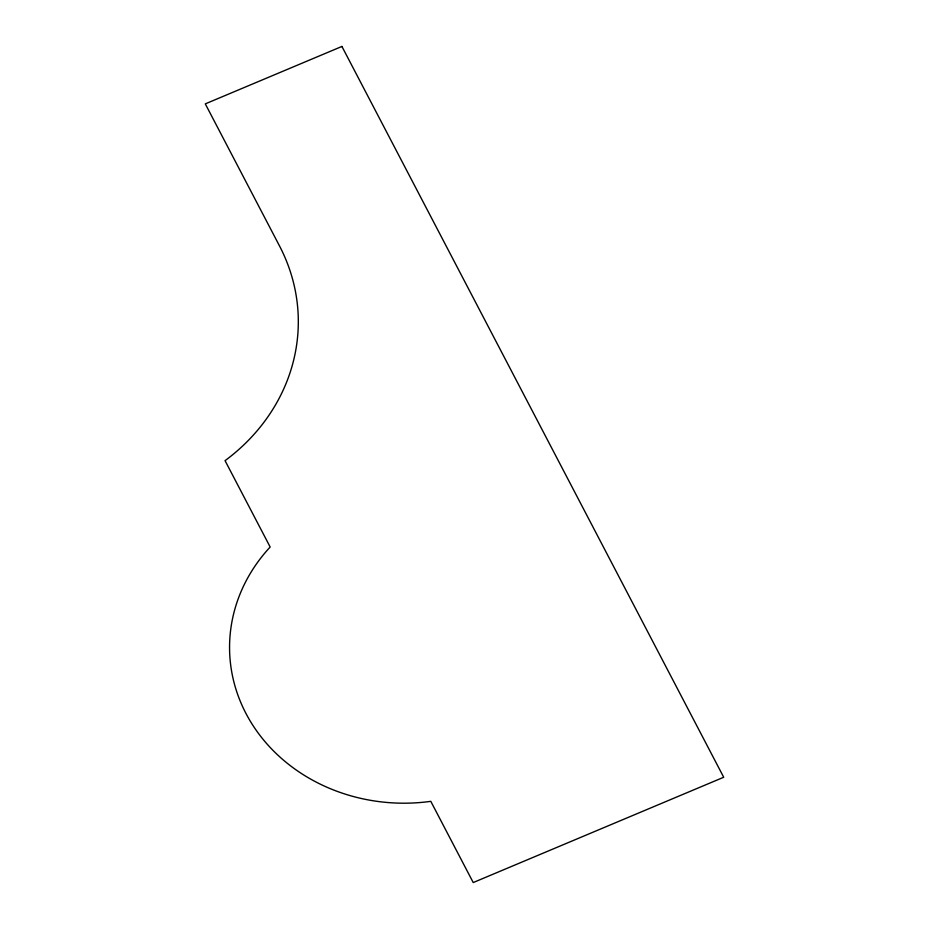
<?xml version="1.0" encoding="UTF-8"?>
<svg xmlns="http://www.w3.org/2000/svg" width="929" height="929" viewBox="0 0 929 929"><rect width="100%" height="100%" fill="white"/><g stroke="black" fill="none" stroke-linecap="round" stroke-linejoin="round"><path stroke-width="1.39" d="M341.918 46.45L205.297 103.874L279.524 245.976A200.966 179.541 -1.2 0 1 225.05 460.656L270.165 547.018A175.209 156.536 -1.2 0 0 252.073 724.074A175.209 156.536 -1.2 0 0 430.801 801.344L473.221 882.55L723.703 777.259L341.918 46.45"/></g></svg>
